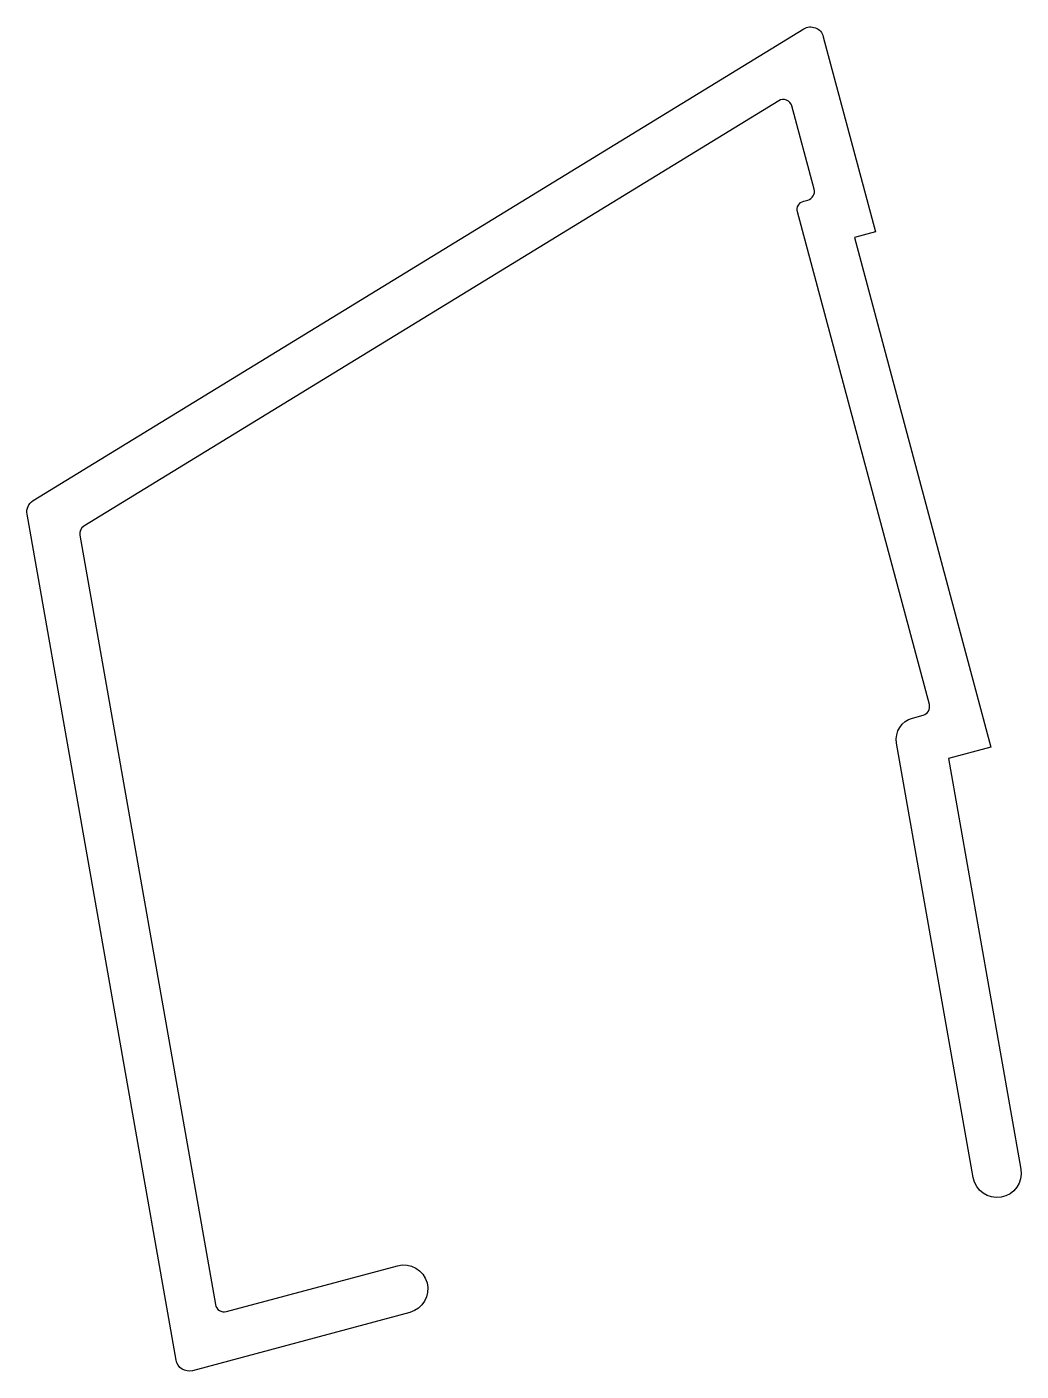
# Model space of a CAD drawing. Extents: x 143.3 to 165.9, y 204.7 to 235.3.
import ezdxf

# ---------------------------------------------------------------- set-up
doc = ezdxf.new("R2010")
doc.units = 0
doc.header["$LTSCALE"] = 15
doc.layers.add('ÖLÇÜLER', color=7, linetype='CONTINUOUS')

msp = doc.modelspace()

# ---------------------------------------------------------------- linework, layer by layer
at = {"layer": 'ÖLÇÜLER', "color": 0}
msp.add_lwpolyline([(160.943, 235.239, -0.501116), (161.39, 235.061), (162.58, 230.619), (162.097, 230.49), (165.203, 218.899), (164.237, 218.64), (165.884, 209.296, -1), (164.801, 209.105), (163.058, 218.991, -0.388879), (163.421, 219.56), (163.662, 219.625, 0.414214), (163.804, 219.87), (160.801, 231.075, -0.414214), (160.943, 231.32), (161.039, 231.345, 0.414214), (161.181, 231.59), (160.674, 233.484, 0.501116), (160.376, 233.603), (144.559, 223.923, 0.308286), (144.466, 223.718), (147.552, 206.216, 0.440011), (147.801, 206.057), (151.695, 207.101, -1), (151.979, 206.038), (147.031, 204.712, -0.440011), (146.658, 204.95), (143.264, 224.198, -0.308286), (143.403, 224.506)], format="xyb", close=True, dxfattribs=at)

doc.saveas('drawing.dxf')
